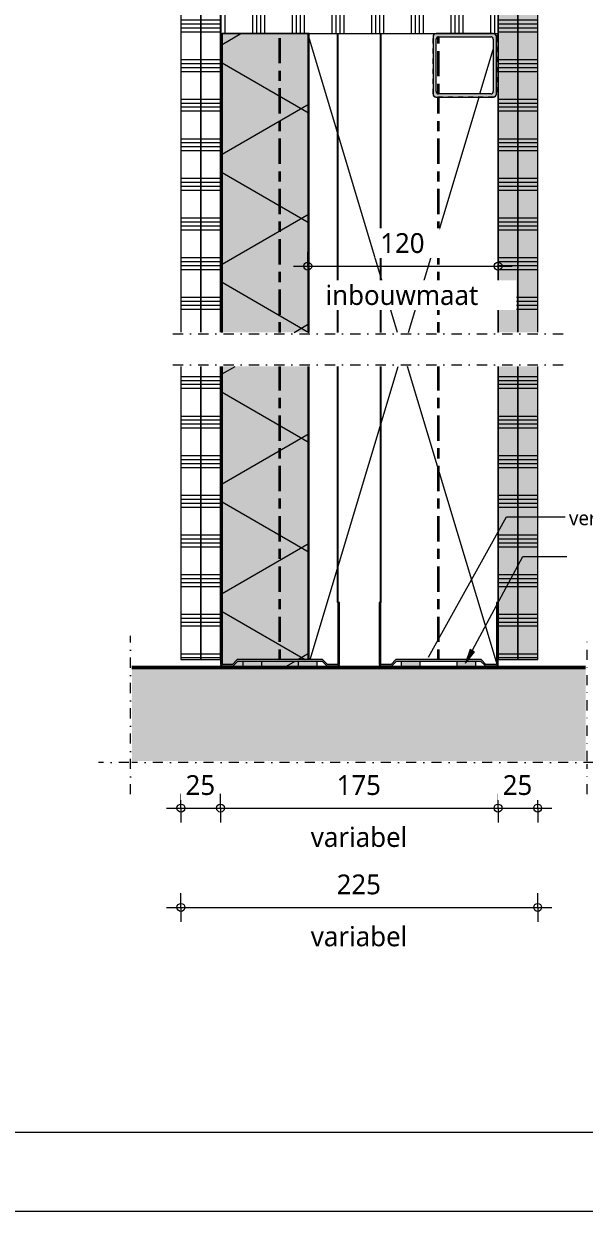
# Model space of a CAD drawing. Header units: millimetres. Extents: x -617 to 12931, y -7813 to -1363.
# Drawn here: x 11346 to 11699, y -4333 to -3584 of the extents above; entities that cross this region are included whole.
import ezdxf

# ---------------------------------------------------------------- set-up
doc = ezdxf.new("R2010")
doc.units = ezdxf.units.MM
for name, pattern in [('Center', [31.75, 6.35, -4.7625, 15.875, -4.7625]), ('Dash', [6.35, 3.175, -3.175]), ('Dash dot', [15.875, 6.35, -4.7625, 0, -4.7625])]:
    doc.linetypes.add(name, pattern=pattern)
for name, color, linetype, lineweight in [('A-ANNO-DIMS', 211, 'Continuous', 13), ('A-ANNO-DIMS-5', 211, 'Continuous', 13), ('A-ANNO-IDEN', 131, 'Continuous', 18), ('A-DETL', 90, 'Continuous', 13), ('A-DETL-CNTR', 5, 'Center', 35), ('A-DETL-GENF', 92, 'Continuous', 18), ('A-DETL-GENF-HDLN', 1, 'Dash', 18), ('A-DETL-MBND', 5, 'Continuous', 25), ('G-ANNO-TEXT', 231, 'Continuous', 13)]:
    doc.layers.add(name, color=color, linetype=linetype, lineweight=lineweight)
doc.styles.add('Segoe UI_2', font='segoeui.ttf', dxfattribs={"height": 9})
doc.styles.add('Segoe UI_3', font='segoeui.ttf', dxfattribs={"height": 12.5})
doc.dimstyles.new('2_5_mm', dxfattribs={"dimscale": 304.8, "dimtxt": 13.092049, "dimasz": 0.016404, "dimexe": 0.029528, "dimexo": 0.0625, "dimgap": 0.014764, "dimtad": 1, "dimdec": 0, "dimzin": 0, "dimdsep": 46, "dimtxsty": 'Segoe UI_3', "dimblk1": 'DOTBLANK', "dimblk2": 'DOTBLANK', "dimsah": 1, "dimcen": 0.09, "dimdle": 0.029528, "dimazin": 0, "dimtfac": 1, "dimtdec": 4, "dimtix": 1, "dimtmove": 0, "dimatfit": 3, "dimfxl": 0.029528, "dimfxlon": 1, "dimtvp": 1, "dimtfill": 1, "dimtolj": 1, "dimtzin": 0, "dimarcsym": 2})

# ---------------------------------------------------------------- blocks, each defined once
blk = doc.blocks.new('42 isolatie - Type 1-V1-22_1 Principedetails metalstud')
at = {"layer": 'A-DETL-GENF'}
h = blk.add_hatch(color=256, dxfattribs=at)
h.paths.add_polyline_path([(400.28, 48.8), (396.28, 48.8), (396.28, 25.8), (400.28, 25.8), (400.28, 28.84)])
h.paths.add_polyline_path([(400.28, 7.39), (400.28, 13.8), (396.28, 13.8), (396.28, 10.8), (399.28, 7.8), (399.28, 0.8), (400.28, 0.8)])
h.paths.add_polyline_path([(398.28, 0.8), (398.28, 7.39), (395.28, 10.39), (395.28, 55.8), (210.25, 55.8), (210.25, 0.8), (396.28, 0.8)])
h.paths.add_polyline_path([(188.77, 48.8), (188.77, 55.8), (0.28, 55.8), (0.28, 0.8), (188.77, 0.8), (188.77, 28.84)])
at = {"layer": 'A-DETL-GENF', "lineweight": 13}
h = blk.add_hatch(dxfattribs=at)
h.set_pattern_fill('FP_1', color=256, style=0, pattern_type=2)
h.set_pattern_definition([(60, (0, 60.8), (-51.9615, 30), []), (120, (0, 60.8), (-51.9615, -30), [])])
h.paths.add_polyline_path([(400.28, 48.8), (396.28, 48.8), (396.28, 25.8), (400.28, 25.8), (400.28, 28.84)])
h.paths.add_polyline_path([(400.28, 13.8), (396.28, 13.8), (396.28, 10.8), (399.28, 7.8), (399.28, 0.8), (400.28, 0.8), (400.28, 10.8)])
h.paths.add_polyline_path([(398.28, 0.8), (398.28, 7.39), (395.28, 10.39), (395.28, 55.8), (210.25, 55.8), (210.25, 0.8), (396.28, 0.8)])
h.paths.add_polyline_path([(188.77, 48.8), (188.77, 55.8), (0.28, 55.8), (0.28, 0.8), (188.77, 0.8), (188.77, 28.84)])
at = {"layer": 'A-DETL-GENF'}
for p, q in [((188.77, 55.8), (0.28, 55.8)), ((0.28, 55.8), (0.28, 0.8)), ((188.77, 55.8), (0.28, 55.8)), ((395.28, 55.8), (210.25, 55.8)), ((395.28, 55.8), (210.25, 55.8)), ((0.28, 0.8), (188.77, 0.8)), ((0.28, 0.8), (188.77, 0.8)), ((210.25, 0.8), (359.28, 0.8)), ((210.25, 0.8), (359.28, 0.8)), ((359.28, 0.8), (398.28, 0.8)), ((399.28, 0.8), (400.28, 0.8)), ((399.28, 0.8), (400.28, 0.8))]:
    blk.add_line(p, q, dxfattribs=at)
blk = doc.blocks.new('40  gipsplaat - vochtbestendig D12_5-2957572-22_1 Principedetails metalstud')
at = {"layer": 'A-DETL-GENF'}
h = blk.add_hatch(color=256, dxfattribs=at)
h.paths.add_polyline_path([(858.86, 0), (858.86, 12.5), (673.83, 12.5), (673.83, 0), (822.86, 0)])
h.paths.add_polyline_path([(652.34, 12.5), (194.86, 12.5), (194.86, 0), (652.34, 0)])
h.paths.add_polyline_path([(173.37, 0), (173.37, 12.5), (0, 12.5), (0, 0), (131.54, 0)])
at = {"layer": 'A-DETL-GENF', "lineweight": 13}
h = blk.add_hatch(dxfattribs=at)
h.set_pattern_fill('FP_472', color=256, style=0, pattern_type=2)
h.set_pattern_definition([(90, (-3136.173, -11644.776), (-25, 1e-15), []), (90, (-3138.673, -11644.776), (-25, 1e-15), []), (90, (-3141.173, -11644.776), (-25, 1e-15), []), (90, (-3143.673, -11644.776), (-25, 1e-15), [])])
h.paths.add_polyline_path([(858.86, 12.5), (673.83, 12.5), (673.83, 0), (858.86, 0)])
h.paths.add_polyline_path([(652.34, 0), (652.34, 12.5), (194.86, 12.5), (194.86, 0), (575.02, 0)])
h.paths.add_polyline_path([(173.37, 0), (173.37, 12.5), (0, 12.5), (0, 0), (131.54, 0)])
at = {"layer": 'A-DETL-GENF'}
for p, q in [((652.34, 12.5), (194.86, 12.5)), ((858.86, 12.5), (673.83, 12.5)), ((858.86, 0), (858.86, 12.5)), ((858.86, 0), (858.86, 12.5)), ((451.36, 0), (463.86, 0)), ((463.86, 0), (652.34, 0)), ((463.86, 0), (652.34, 0)), ((673.83, 0), (822.86, 0)), ((673.83, 0), (822.86, 0)), ((822.86, 0), (858.86, 0))]:
    blk.add_line(p, q, dxfattribs=at)
blk = doc.blocks.new('40  gipsplaat - vochtbestendig D12_5-V379-22_1 Principedetails metalstud')
at = {"layer": 'A-DETL-GENF'}
h = blk.add_hatch(color=256, dxfattribs=at)
h.paths.add_polyline_path([(858.86, 0), (858.86, 12.5), (673.83, 12.5), (673.83, 0)])
h.paths.add_polyline_path([(652.34, 0), (652.34, 12.5), (194.86, 12.5), (194.86, 0), (575.02, 0)])
h.paths.add_polyline_path([(173.37, 12.5), (0, 12.5), (0, 0), (173.37, 0)])
at = {"layer": 'A-DETL-GENF', "lineweight": 13}
h = blk.add_hatch(dxfattribs=at)
h.set_pattern_fill('FP_473', color=256, style=0, pattern_type=2)
h.set_pattern_definition([(90, (-3136.173, -11657.276), (-25, 1e-15), []), (90, (-3138.673, -11657.276), (-25, 1e-15), []), (90, (-3141.173, -11657.276), (-25, 1e-15), []), (90, (-3143.673, -11657.276), (-25, 1e-15), [])])
h.paths.add_polyline_path([(858.86, 0), (858.86, 12.5), (673.83, 12.5), (673.83, 0)])
h.paths.add_polyline_path([(652.34, 0), (652.34, 12.5), (194.86, 12.5), (194.86, 0), (575.02, 0)])
h.paths.add_polyline_path([(173.37, 12.5), (0, 12.5), (0, 0), (173.37, 0)])
at = {"layer": 'A-DETL-GENF'}
for p, q in [((652.34, 12.5), (194.86, 12.5)), ((652.34, 12.5), (194.86, 12.5)), ((858.86, 12.5), (673.83, 12.5)), ((858.86, 12.5), (673.83, 12.5)), ((858.86, 0), (858.86, 12.5)), ((858.86, 0), (858.86, 12.5)), ((194.86, 0), (652.34, 0)), ((194.86, 0), (652.34, 0)), ((673.83, 0), (858.86, 0)), ((673.83, 0), (858.86, 0))]:
    blk.add_line(p, q, dxfattribs=at)
blk = doc.blocks.new('40  gipsplaat - D12_5-2957573-22_1 Principedetails metalstud')
at = {"layer": 'A-DETL-GENF', "lineweight": 13}
h = blk.add_hatch(dxfattribs=at)
h.set_pattern_fill('FP_474', color=256, style=0, pattern_type=2)
h.set_pattern_definition([(90, (-3136.173, -11444.776), (-25, 1e-15), []), (90, (-3138.673, -11444.776), (-25, 1e-15), []), (90, (-3141.173, -11444.776), (-25, 1e-15), []), (90, (-3143.673, -11444.776), (-25, 1e-15), [])])
h.paths.add_polyline_path([(858.86, 0), (858.86, 12.5), (673.83, 12.5), (673.83, 0)])
h.paths.add_polyline_path([(652.34, 0), (652.34, 12.5), (194.86, 12.5), (194.86, 0), (575.02, 0)])
h.paths.add_polyline_path([(173.37, 12.5), (0, 12.5), (0, 0), (173.37, 0)])
at = {"layer": 'A-DETL-GENF'}
for p, q in [((652.34, 12.5), (194.86, 12.5)), ((858.86, 12.5), (673.83, 12.5)), ((858.86, 0), (858.86, 12.5)), ((858.86, 0), (858.86, 12.5)), ((194.86, 0), (652.34, 0)), ((194.86, 0), (652.34, 0)), ((673.83, 0), (858.86, 0)), ((673.83, 0), (858.86, 0))]:
    blk.add_line(p, q, dxfattribs=at)
blk = doc.blocks.new('40  gipsplaat - D12_5-V380-22_1 Principedetails metalstud')
at = {"layer": 'A-DETL-GENF', "lineweight": 13}
h = blk.add_hatch(dxfattribs=at)
h.set_pattern_fill('FP_475', color=256, style=0, pattern_type=2)
h.set_pattern_definition([(90, (-3136.173, -11457.276), (-25, 1e-15), []), (90, (-3138.673, -11457.276), (-25, 1e-15), []), (90, (-3141.173, -11457.276), (-25, 1e-15), []), (90, (-3143.673, -11457.276), (-25, 1e-15), [])])
h.paths.add_polyline_path([(858.86, 12.5), (673.83, 12.5), (673.83, 0), (858.86, 0)])
h.paths.add_polyline_path([(652.34, 0), (652.34, 12.5), (194.86, 12.5), (194.86, 0), (575.02, 0)])
h.paths.add_polyline_path([(173.37, 0), (173.37, 12.5), (0, 12.5), (0, 0), (131.54, 0)])
at = {"layer": 'A-DETL-GENF'}
for p, q in [((463.86, 12.5), (451.36, 12.5)), ((652.34, 12.5), (463.86, 12.5)), ((652.34, 12.5), (463.86, 12.5)), ((822.86, 12.5), (673.83, 12.5)), ((822.86, 12.5), (673.83, 12.5)), ((858.86, 12.5), (822.86, 12.5)), ((858.86, 0), (858.86, 12.5)), ((858.86, 0), (858.86, 12.5)), ((194.86, 0), (652.34, 0)), ((194.86, 0), (652.34, 0)), ((673.83, 0), (858.86, 0)), ((673.83, 0), (858.86, 0))]:
    blk.add_line(p, q, dxfattribs=at)
blk = doc.blocks.new('20 klos p - Achterliggend-4383763-22_1 Principedetails metalstud')
at = {"layer": 'A-DETL-GENF'}
for p, q in [((190.03, 120), (5, 120)), ((400, 120), (211.51, 120)), ((211.51, 63.45), (400, 120)), ((5, 118.5), (190.03, 62.99)), ((3.33, 1), (190.03, 57.01)), ((211.51, 56.55), (360, 12)), ((362, 11.4), (390, 3)), ((0, 0), (1.54, 0.46)), ((0, 0), (2, 0)), ((41, 0), (190.03, 0)), ((211.51, 0), (400, 0)), ((396.67, 1), (400, 0))]:
    blk.add_line(p, q, dxfattribs=at)
blk = doc.blocks.new('40  gipsplaat - D12_5-2957575-22_1 Principedetails metalstud')
at = {"layer": 'A-DETL-GENF', "lineweight": 13}
h = blk.add_hatch(dxfattribs=at)
h.set_pattern_fill('FP_481', color=256, style=0, pattern_type=2)
h.set_pattern_definition([(270, (11634.776, -3577.53), (25, 1e-15), []), (270, (11632.276, -3577.53), (25, 1e-15), []), (270, (11629.776, -3577.53), (25, 1e-15), []), (270, (11627.276, -3577.53), (25, 1e-15), [])])
h.paths.add_polyline_path([(39.52, 12.5), (0, 12.5), (0, 0), (175, 0), (175, 12.5), (145.96, 12.5)])
at = {"layer": 'A-DETL-GENF'}
for p, q in [((3, 12.5), (0, 12.5)), ((0, 12.5), (0, 0)), ((3, 12.5), (0, 12.5)), ((0, 12.5), (0, 0)), ((39, 12.5), (3, 12.5)), ((175, 12.5), (39, 12.5)), ((175, 12.5), (39, 12.5)), ((175, 0), (175, 12.5)), ((175, 0), (175, 12.5)), ((0, 0), (175, 0)), ((0, 0), (175, 0))]:
    blk.add_line(p, q, dxfattribs=at)
blk = doc.blocks.new('22 metalstud profiel - 75 mm hor-2069737-22_1 Principedetails metalstud')
at = {"layer": 'A-DETL-GENF'}
for points in [[(-29.5, 0), (-36.5, 0), (-37.5, -1), (-37.5, -40), (-36.5, -40), (-36.5, -1), (-29.91, -1), (-26.91, -4), (26.91, -4), (29.91, -1), (36.5, -1), (36.5, -40), (37.5, -40), (37.5, -1), (36.5, 0), (29.5, 0), (26.5, -3), (-26.5, -3)], [(-23.5, 1), (-23.5, -3), (-11.5, -3), (-11.5, 1)], [(11.5, 1), (11.5, -3), (23.5, -3), (23.5, 1)]]:
    blk.add_hatch(color=256, dxfattribs=at).paths.add_polyline_path(points)
for p, q in [((-36.5, 0), (-37.5, -1)), ((-29.5, 0), (-36.5, 0)), ((-26.5, -3), (-29.5, 0)), ((-23.5, 1), (-23.5, -3)), ((-11.5, -3), (-11.5, 1)), ((11.5, 1), (11.5, -3)), ((23.5, -3), (23.5, 1)), ((29.5, 0), (26.5, -3)), ((36.5, 0), (29.5, 0)), ((37.5, -1), (36.5, 0)), ((-37.5, -1), (-37.5, -40)), ((-36.5, -40), (-36.5, -1)), ((-36.5, -1), (-29.91, -1)), ((-29.91, -1), (-26.91, -4)), ((-26.91, -4), (26.91, -4)), ((26.5, -3), (-26.5, -3)), ((26.91, -4), (29.91, -1)), ((29.91, -1), (36.5, -1)), ((36.5, -1), (36.5, -40)), ((37.5, -40), (37.5, -1)), ((-37.5, -40), (-36.5, -40)), ((36.5, -40), (37.5, -40)), ((37.5, -40), (36.5, -40))]:
    blk.add_line(p, q, dxfattribs=at)
blk = doc.blocks.new('00 afbreeklijn 1 s l - Type 1-2338424-22_1 Principedetails metalstud')
at = {"layer": 'A-DETL-GENF', "linetype": 'Dash dot'}
for p, q in [((230, 0), (-20, 0)), ((230, -19.49), (-20, -19.49))]:
    blk.add_line(p, q, dxfattribs=at)
blk = doc.blocks.new('23 vloerweergave - 23 DI vloerweergave s e-4415505-22_1 Principedetails metalstud')
at = {"layer": 'A-DETL-GENF', "linetype": 'Dash dot'}
blk.add_hatch(color=256, dxfattribs=at).paths.add_polyline_path([(143.04, -59), (143.04, 0), (-143.04, 0), (-143.04, -59), (-58.15, -59)])
for p, q in [((-144.04, -80), (-144.04, 20)), ((144.04, -59), (144.04, 20)), ((-145.04, -60), (-164.04, -60)), ((164.04, -60), (-143.04, -60)), ((144.04, -80), (144.04, -61))]:
    blk.add_line(p, q, dxfattribs=at)
at = {"layer": 'A-DETL-GENF', "lineweight": 50}
blk.add_line((143.04, 0), (-143.04, 0), dxfattribs=at)
blk = doc.blocks.new('28 kokerprofiel - 40x40x2-4433244-22_1 Principedetails metalstud')
at = {"layer": 'A-DETL-GENF', "linetype": 'Dash'}
h = blk.add_hatch(color=256, dxfattribs=at)
h.paths.add_polyline_path([(18, -20), (18.52, -19.93), (19, -19.73), (19.41, -19.41), (19.73, -19), (19.93, -18.52), (20, -17.96), (20, 18), (19.93, 18.52), (19.73, 19), (19.41, 19.41), (19, 19.73), (18.52, 19.93), (18, 20), (-18, 20), (-18.52, 19.93), (-19, 19.73), (-19.41, 19.41), (-19.73, 19), (-19.93, 18.52), (-20, 18), (-20, -18), (-19.93, -18.52), (-19.73, -19), (-19.41, -19.41), (-19, -19.73), (-18.52, -19.93), (-18, -20)])
h.paths.add_polyline_path([(16.5, -18), (-16.89, -17.95), (-17.25, -17.8), (-17.56, -17.56), (-17.8, -17.25), (-17.95, -16.89), (-18, -16.5), (-17.95, 16.89), (-17.8, 17.25), (-17.56, 17.56), (-17.25, 17.8), (-16.89, 17.95), (-16.5, 18), (16.89, 17.95), (17.25, 17.8), (17.56, 17.56), (17.8, 17.25), (17.95, 16.89), (18, 16.5), (17.95, -16.89), (17.8, -17.25), (17.56, -17.56), (17.25, -17.8), (16.82, -17.96)])
at = {"layer": 'A-DETL-GENF'}
for p, q in [((-20, 18), (-20, -18)), ((18, 20), (-18, 20)), ((-18, -16.5), (-18, 16.5)), ((-16.5, 18), (16.5, 18)), ((18, 16.5), (18, -16.5)), ((20, -18), (20, 18)), ((-18, -20), (18, -20)), ((16.5, -18), (-16.5, -18))]:
    blk.add_line(p, q, dxfattribs=at)
for centre, radius, start, end in [((-18, 18), 2, 90, 180), ((-16.5, 16.5), 1.5, 90, 180), ((16.5, 16.5), 1.5, 360, 90), ((18, 18), 2, 360, 90), ((-18, -18), 2, 180, 270), ((-16.5, -16.5), 1.5, 180, 270), ((16.5, -16.5), 1.5, 270, 0), ((18, -18), 2, 270, 360)]:
    blk.add_arc(centre, radius, start, end, dxfattribs=at)
at = {"layer": 'A-DETL-GENF-HDLN'}
for p, q in [((-20, -18), (-20, 18)), ((-18, 20), (18, 20)), ((-18, -16.5), (-18, 16.5)), ((-16.5, 18), (16.5, 18)), ((18, 16.5), (18, -16.5)), ((20, 18), (20, -18)), ((18, -20), (-18, -20)), ((16.5, -18), (-16.5, -18))]:
    blk.add_line(p, q, dxfattribs=at)
for centre, radius, start, end in [((-18, 18), 2, 90, 180), ((-16.5, 16.5), 1.5, 90, 180), ((16.5, 16.5), 1.5, 360, 90), ((18, 18), 2, 360, 90), ((-18, -18), 2, 180, 270), ((-16.5, -16.5), 1.5, 180, 270), ((16.5, -16.5), 1.5, 270, 0), ((18, -18), 2, 270, 0)]:
    blk.add_arc(centre, radius, start, end, dxfattribs=at)
blk = doc.blocks.new('DIMBLOCK219-22_1 Principedetails metalstud')
at = {"layer": 'A-ANNO-DIMS-5'}
for p, q in [((11524.78, -3736.74), (11524.78, -3727.74)), ((11644.78, -3736.74), (11644.78, -3727.74)), ((11515.78, -3736.74), (11653.78, -3736.74)), ((11524.78, -3736.74), (11524.78, -3745.74)), ((11644.78, -3736.74), (11644.78, -3745.74))]:
    blk.add_line(p, q, dxfattribs=at)
for centre in [(11524.78, -3736.74), (11644.78, -3736.74)]:
    blk.add_circle(centre, 2.5, dxfattribs=at)
at = {"layer": 'A-ANNO-DIMS-5', "color": 0, "insert": (11570.49, -3715.93), "char_height": 12.5, "width": 34.2774, "attachment_point": 1, "line_spacing_factor": 1.142579, "style": 'Segoe UI_3', "bg_fill": 3, "box_fill_scale": 1.25, "bg_fill_color": 9, "bg_fill_true_color": 13158600, "bg_fill_transparency": 0}
blk.add_mtext('120', dxfattribs=at)
at = {"layer": 'A-ANNO-DIMS-5', "color": 0, "insert": (11535.98, -3748.74), "char_height": 12.5, "width": 117.1143, "attachment_point": 1, "line_spacing_factor": 1.142579, "style": 'Segoe UI_3', "bg_fill": 3, "box_fill_scale": 1.25, "bg_fill_color": 9, "bg_fill_true_color": 13158600, "bg_fill_transparency": 0}
blk.add_mtext('inbouwmaat', dxfattribs=at)
blk = doc.blocks.new('_DotBlank')
at = {"color": 0, "linetype": 'ByBlock', "lineweight": -2}
blk.add_line((-0.5, 0), (-1, 0), dxfattribs=at)
blk.add_circle((0, 0), 0.5, dxfattribs=at)
blk = doc.blocks.new('DIMBLOCK220-22_1 Principedetails metalstud')
at = {"layer": 'A-ANNO-DIMS-5'}
for p, q in [((11444.78, -4078.76), (11444.78, -4069.76)), ((11469.78, -4078.76), (11469.78, -4069.76)), ((11435.78, -4078.76), (11469.78, -4078.76)), ((11444.78, -4078.76), (11444.78, -4087.76)), ((11469.78, -4078.76), (11469.78, -4087.76))]:
    blk.add_line(p, q, dxfattribs=at)
for centre in [(11444.78, -4078.76), (11469.78, -4078.76)]:
    blk.add_circle(centre, 2.5, dxfattribs=at)
at = {"layer": 'A-ANNO-DIMS-5', "color": 0, "insert": (11447.75, -4057.95), "char_height": 12.5, "width": 22.8516, "attachment_point": 1, "line_spacing_factor": 1.142579, "style": 'Segoe UI_3', "bg_fill": 3, "box_fill_scale": 1.25, "bg_fill_color": 9, "bg_fill_true_color": 13158600, "bg_fill_transparency": 0}
blk.add_mtext('25', dxfattribs=at)
blk = doc.blocks.new('DIMBLOCK221-22_1 Principedetails metalstud')
at = {"layer": 'A-ANNO-DIMS-5'}
for p, q in [((11469.78, -4078.76), (11469.78, -4069.76)), ((11644.78, -4078.76), (11644.78, -4069.76)), ((11469.78, -4078.76), (11644.78, -4078.76)), ((11469.78, -4078.76), (11469.78, -4087.76)), ((11644.78, -4078.76), (11644.78, -4087.76))]:
    blk.add_line(p, q, dxfattribs=at)
for centre in [(11469.78, -4078.76), (11644.78, -4078.76)]:
    blk.add_circle(centre, 2.5, dxfattribs=at)
at = {"layer": 'A-ANNO-DIMS-5', "color": 0, "char_height": 12.5, "attachment_point": 1, "line_spacing_factor": 1.142579, "style": 'Segoe UI_3', "bg_fill": 3, "box_fill_scale": 1.25, "bg_fill_color": 9, "bg_fill_true_color": 13158600, "bg_fill_transparency": 0}
for s, insert, width in [('175', (11542.99, -4057.95), 34.2774), ('variabel', (11526.69, -4090.75), 73.4107)]:
    blk.add_mtext(s, dxfattribs=dict(at, insert=insert, width=width))
blk = doc.blocks.new('DIMBLOCK222-22_1 Principedetails metalstud')
at = {"layer": 'A-ANNO-DIMS-5'}
for p, q in [((11644.78, -4078.76), (11644.78, -4069.76)), ((11669.78, -4078.76), (11669.78, -4069.76)), ((11644.78, -4078.76), (11678.78, -4078.76)), ((11644.78, -4078.76), (11644.78, -4087.76)), ((11669.78, -4078.76), (11669.78, -4087.76))]:
    blk.add_line(p, q, dxfattribs=at)
for centre in [(11644.78, -4078.76), (11669.78, -4078.76)]:
    blk.add_circle(centre, 2.5, dxfattribs=at)
at = {"layer": 'A-ANNO-DIMS-5', "color": 0, "insert": (11647.75, -4057.95), "char_height": 12.5, "width": 22.8516, "attachment_point": 1, "line_spacing_factor": 1.142579, "style": 'Segoe UI_3', "bg_fill": 3, "box_fill_scale": 1.25, "bg_fill_color": 9, "bg_fill_true_color": 13158600, "bg_fill_transparency": 0}
blk.add_mtext('25', dxfattribs=at)
blk = doc.blocks.new('DIMBLOCK223-22_1 Principedetails metalstud')
at = {"layer": 'A-ANNO-DIMS-5'}
for p, q in [((11444.78, -4141.44), (11444.78, -4132.44)), ((11669.78, -4141.44), (11669.78, -4132.44)), ((11435.78, -4141.44), (11678.78, -4141.44)), ((11444.78, -4141.44), (11444.78, -4150.44)), ((11669.78, -4141.44), (11669.78, -4150.44))]:
    blk.add_line(p, q, dxfattribs=at)
for centre in [(11444.78, -4141.44), (11669.78, -4141.44)]:
    blk.add_circle(centre, 2.5, dxfattribs=at)
at = {"layer": 'A-ANNO-DIMS-5', "color": 0, "char_height": 12.5, "attachment_point": 1, "line_spacing_factor": 1.142579, "style": 'Segoe UI_3', "bg_fill": 3, "box_fill_scale": 1.25, "bg_fill_color": 9, "bg_fill_true_color": 13158600, "bg_fill_transparency": 0}
for s, insert, width in [('225', (11542.99, -4120.64), 34.2774), ('variabel', (11526.69, -4153.44), 73.4107)]:
    blk.add_mtext(s, dxfattribs=dict(at, insert=insert, width=width))

msp = doc.modelspace()

# ---------------------------------------------------------------- hatches: boundary and pattern name
at = {"layer": 'G-ANNO-TEXT'}
msp.add_hatch(color=7, dxfattribs=at).paths.add_polyline_path([(11624.28, -3987.33), (11629.93, -3980.15), (11627.14, -3978.65)])

# ---------------------------------------------------------------- linework, layer by layer
at = {"layer": 'A-ANNO-IDEN'}
for p, q in [((11601.03, -3983.45), (11650.2, -3894.92)), ((11650.2, -3894.92), (11689.52, -3894.92))]:
    msp.add_line(p, q, dxfattribs=at)
at = {"layer": 'A-DETL', "lineweight": 18}
for p, q in [((10880.71, -4283.15), (12880.71, -4283.15)), ((8730.71, -4333.15), (12930.71, -4333.15))]:
    msp.add_line(p, q, dxfattribs=at)
at = {"layer": 'A-DETL-CNTR'}
for p, q in [((11507.28, -3778.52), (11507.28, -3590.03)), ((11607.28, -3628.03), (11607.28, -3592.03)), ((11607.28, -3778.52), (11607.28, -3630.03)), ((11507.28, -3985.03), (11507.28, -3800)), ((11607.28, -3985.03), (11607.28, -3800))]:
    msp.add_line(p, q, dxfattribs=at)
at = {"layer": 'A-DETL-MBND'}
for p, q in [((11470.78, -3778.52), (11470.78, -3590.03)), ((11543.78, -3778.52), (11543.78, -3590.03)), ((11570.78, -3778.52), (11570.78, -3590.03)), ((11470.78, -3949.03), (11470.78, -3800)), ((11543.78, -3949.03), (11543.78, -3800)), ((11570.78, -3949.03), (11570.78, -3800))]:
    msp.add_line(p, q, dxfattribs=at)
at = {"layer": 'G-ANNO-TEXT', "color": 250}
for p, q in [((11624.28, -3987.33), (11660.39, -3919.98)), ((11660.39, -3919.98), (11688.21, -3919.98)), ((11627.14, -3978.65), (11624.28, -3987.33)), ((11629.93, -3980.15), (11627.14, -3978.65)), ((11624.28, -3987.33), (11629.93, -3980.15))]:
    msp.add_line(p, q, dxfattribs=at)

# ---------------------------------------------------------------- block references
at = {"layer": 'A-DETL-GENF'}
for name, p, rotation in [('40  gipsplaat - D12_5-2957573-22_1 Principedetails metalstud', (11444.78, -3126.17), 269.9999999999999), ('40  gipsplaat - D12_5-V380-22_1 Principedetails metalstud', (11457.28, -3126.17), 269.9999999999999), ('40  gipsplaat - vochtbestendig D12_5-2957572-22_1 Principedetails metalstud', (11644.78, -3126.17), 269.9999999999999), ('40  gipsplaat - vochtbestendig D12_5-V379-22_1 Principedetails metalstud', (11657.28, -3126.17), 269.9999999999999), ('40  gipsplaat - D12_5-2957575-22_1 Principedetails metalstud', (11644.78, -3577.53), 180), ('42 isolatie - Type 1-V1-22_1 Principedetails metalstud', (11469.98, -3589.75), 269.9999999999999), ('20 klos p - Achterliggend-4383763-22_1 Principedetails metalstud', (11644.78, -3990.03), 89.99999999999991), ('22 metalstud profiel - 75 mm hor-2069737-22_1 Principedetails metalstud', (11507.28, -3989.03), 180), ('22 metalstud profiel - 75 mm hor-2069737-22_1 Principedetails metalstud', (11607.28, -3989.03), 180)]:
    msp.add_blockref(name, p, dxfattribs=dict(at, rotation=rotation))
at = {"layer": 'A-DETL-GENF', "linetype": 'Dash dot', "rotation": 180}
msp.add_blockref('00 afbreeklijn 1 s l - Type 1-2338424-22_1 Principedetails metalstud', (11669.78, -3799), dxfattribs=at)
at = {"layer": 'A-DETL-GENF', "linetype": 'Dash dot'}
msp.add_blockref('23 vloerweergave - 23 DI vloerweergave s e-4415505-22_1 Principedetails metalstud', (11556.97, -3990.03), dxfattribs=at)
at = {"layer": 'A-DETL-GENF-HDLN'}
msp.add_blockref('28 kokerprofiel - 40x40x2-4433244-22_1 Principedetails metalstud', (11623.78, -3610.03), dxfattribs=at)

# ---------------------------------------------------------------- dimensions: what is measured, and where the dimension line sits
at = {"layer": 'A-ANNO-DIMS'}
dim = msp.add_linear_dim(base=(11669.78, -4141.44), p1=(11444.78, -4132.44), p2=(11669.78, -4132.44), text='<>\\Xvariabel', dimstyle='2_5_mm', override={"dimpost": '<>', "dimfxl": 225}, dxfattribs=at)
dim.commit()
dim.dimension.update_dxf_attribs({"geometry": 'DIMBLOCK223-22_1 Principedetails metalstud', "text_midpoint": (11557.28, -4141.44)})

# ---------------------------------------------------------------- next in the draw order: texts
at = {"layer": 'A-ANNO-IDEN', "lineweight": 13, "insert": (11689.52, -3891.21), "char_height": 9, "width": 169.9577, "attachment_point": 1, "style": 'Segoe UI_2', "bg_fill": 3, "box_fill_scale": 1.25, "bg_fill_color": 9, "bg_fill_true_color": 13158600, "bg_fill_transparency": 0}
msp.add_mtext('verzinkt stalen U-profiel', dxfattribs=at)

# ---------------------------------------------------------------- next in the draw order: dimensions: what is measured, and where the dimension line sits
at = {"layer": 'A-ANNO-DIMS'}
dim = msp.add_linear_dim(base=(11644.78, -3736.74), p1=(11524.78, -3727.74), p2=(11644.78, -3727.74), text='<>\\Xinbouwmaat', dimstyle='2_5_mm', override={"dimpost": '<>', "dimfxl": 120}, dxfattribs=at)
dim.commit()
dim.dimension.update_dxf_attribs({"geometry": 'DIMBLOCK219-22_1 Principedetails metalstud', "text_midpoint": (11584.78, -3736.74)})
dim = msp.add_linear_dim(base=(11469.78, -4078.76), p1=(11444.78, -4069.76), p2=(11469.78, -4069.76), dimstyle='2_5_mm', override={"dimpost": '<>', "dimfxl": 25}, dxfattribs=at)
dim.commit()
dim.dimension.update_dxf_attribs({"geometry": 'DIMBLOCK220-22_1 Principedetails metalstud', "text_midpoint": (11457.28, -4067.79)})

# ---------------------------------------------------------------- next in the draw order: dimensions: what is measured, and where the dimension line sits
dim = msp.add_linear_dim(base=(11644.78, -4078.76), p1=(11469.78, -4069.76), p2=(11644.78, -4069.76), text='<>\\Xvariabel', dimstyle='2_5_mm', override={"dimpost": '<>', "dimfxl": 175}, dxfattribs=at)
dim.commit()
dim.dimension.update_dxf_attribs({"geometry": 'DIMBLOCK221-22_1 Principedetails metalstud', "text_midpoint": (11557.28, -4078.76)})

# ---------------------------------------------------------------- next in the draw order: dimensions: what is measured, and where the dimension line sits
dim = msp.add_linear_dim(base=(11669.78, -4078.76), p1=(11644.78, -4069.76), p2=(11669.78, -4069.76), dimstyle='2_5_mm', override={"dimpost": '<>', "dimfxl": 25}, dxfattribs=at)
dim.commit()
dim.dimension.update_dxf_attribs({"geometry": 'DIMBLOCK222-22_1 Principedetails metalstud', "text_midpoint": (11657.28, -4067.79)})

doc.saveas('drawing.dxf')
